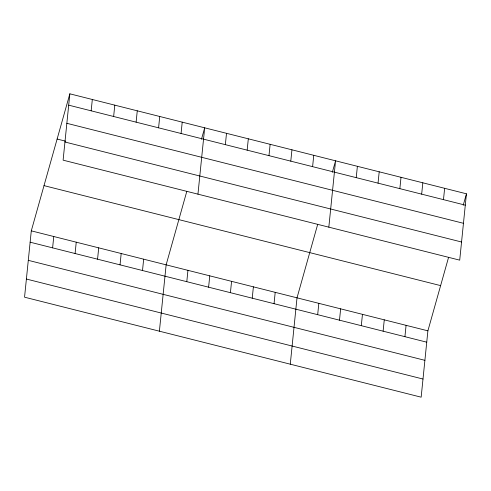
<?xml version="1.0" encoding="UTF-8"?>
<svg xmlns="http://www.w3.org/2000/svg" width="491" height="491" viewBox="0 0 491 491"><rect width="100%" height="100%" fill="white"/><g stroke="black" fill="none" stroke-linecap="round" stroke-linejoin="round"><path stroke-width="0.74" d="M69.845 93.818L63.106 160.164L459.711 260.15L466.45 193.804L69.845 93.818L31.289 230.85L24.55 297.196L421.155 397.182L427.894 330.836L448.565 257.382M52.611 247.857L53.764 236.515M75.086 253.522L76.24 242.18M91.166 110.825L92.32 99.483M97.562 259.187L98.709 247.845M113.642 116.49L114.796 105.148M120.037 264.852L121.185 253.509M136.117 122.155L137.265 110.819M142.507 270.523L143.66 259.18M158.587 127.826L159.741 116.484M159.397 331.192L166.136 264.845L186.801 191.386M181.062 133.491L182.216 122.149M186.795 281.687L187.949 270.345M197.953 194.16L204.692 127.813L201.457 139.297M208.607 287.186L209.761 275.844M225.351 144.655L226.504 133.313M230.42 292.685L231.574 281.343M247.163 150.154L248.317 138.812M252.239 298.184L253.387 286.842M268.976 155.653L270.13 144.311M274.052 303.684L275.199 292.341M290.789 161.152L291.942 149.81M290.273 364.187L297.012 297.841L317.683 224.387M312.607 166.652L313.755 155.309M317.677 314.682L318.831 303.34M328.829 227.155L335.568 160.809L332.339 172.292M339.49 320.181L340.644 308.839M356.233 177.65L357.38 166.308M361.302 325.68L362.456 314.338M378.045 183.149L379.199 171.807M383.115 331.18L384.269 319.837M399.858 188.648L401.012 177.306M404.928 336.679L406.082 325.337M421.671 194.148L422.825 182.805M443.483 199.647L444.637 188.305M463.222 205.293L466.45 193.804M68.691 105.16L465.296 205.146M66.85 123.309L463.455 223.301M57.122 139.039L65.819 141.23M64.947 142.009L461.552 242.002M44.012 185.629L440.617 285.615M31.289 230.85L427.894 330.836M30.135 242.192L426.74 342.178M28.294 260.34L424.899 360.333M26.391 279.041L422.997 379.034"/></g></svg>
